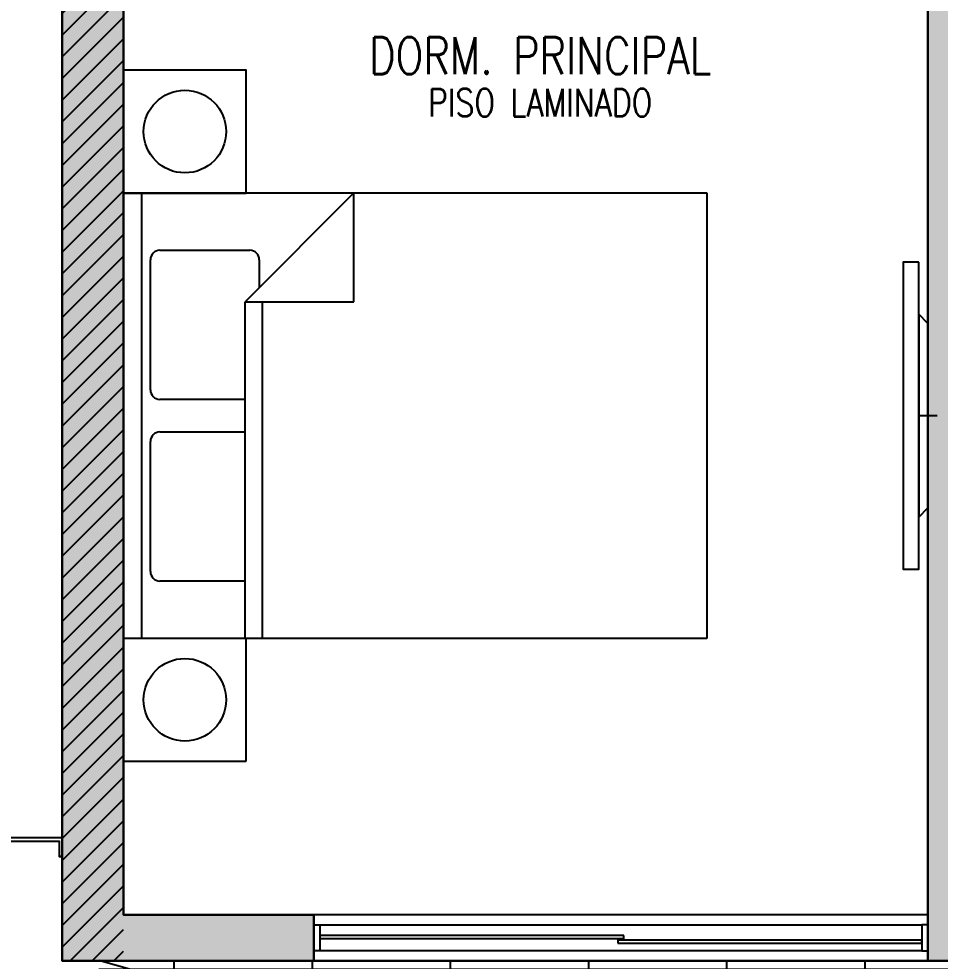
# Model space of a CAD drawing. Header units: millimetres. Extents: x 98 to 155, y -181 to 127.
# Drawn here: x 128.532 to 131.533, y 109.735 to 112.803 of the extents above; entities that cross this region are included whole.
import ezdxf
from ezdxf.enums import TextEntityAlignment as Align
from ezdxf.xclip import XClip

# ---------------------------------------------------------------- set-up
doc = ezdxf.new("R2010")
doc.units = ezdxf.units.MM
doc.header["$LTSCALE"] = 15
doc.header["$XCLIPFRAME"] = 2
for name, pattern in [('ACAD_ISO07W100', [3, 0, -3]), ('HIDDEN', [0.375, 0.25, -0.125]), ('HIDDEN2', [0.1875, 0.125, -0.0625]), ('X-REF_DP_Arquitectura$0$HIDDEN', [0.375, 0.25, -0.125])]:
    doc.linetypes.add(name, pattern=pattern)
doc.layers.get('0').update_dxf_attribs({"color": 250})
for name, color, linetype in [('A-HATCH', 250, 'Continuous'), ('A-MOBILIARIO', 250, 'Continuous'), ('A-MURO BAJO', 250, 'Continuous'), ('A-PROYECCIONES', 250, 'HIDDEN'), ('A-PROYECCIONES INT.', 250, 'HIDDEN2'), ('A-TEXTO-ACABADO PISO', 250, 'Continuous'), ('A_50_TextoAmbiente', 252, 'Continuous'), ('A_50_Vigas', 250, 'X-REF_DP_Arquitectura$0$HIDDEN'), ('A_60_HatchEstructuras', 250, 'Continuous'), ('DLP_MOBILIARIO FIJO', 250, 'Continuous'), ('MURO CF 60', 250, 'Continuous')]:
    doc.layers.add(name, color=color, linetype=linetype)
doc.layers.add('A-MUROS', color=252, linetype='Continuous', lineweight=30)
doc.layers.add('A_20_Estructuras', color=250, linetype='Continuous', lineweight=18)
doc.styles.add('R80', font='ARIALN.TTF', dxfattribs={"height": 2.03})
doc.styles.add('ROMANS', font='romans.shx', dxfattribs={"width": 0.8})

# ---------------------------------------------------------------- blocks, each defined once
blk = doc.blocks.new('A$C9f73720c')
at = {"layer": 'A-PROYECCIONES'}
blk.add_line((13.5078, 99.7161), (19.6076, 111.0576, 0), dxfattribs=at)
at = {"style": 'R80'}
for height, rotation, p in [(0.09, 0.009, (39.554, 141.0046, 0)), (0.09, 0.009, (45.7984, 139.3226, 0)), (0.09, 0.009, (50.4634, 135.3578, 0)), (0.09, 0.009, (41.9784, 129.0436, 0)), (0.09, 0.009, (37.8409, 128.6089, 0)), (0.09, 0.009, (35.483, 116.3582, 0)), (0.09, 0.009, (63.0395, 116.3253, 0)), (0.09, 0.009, (38.5607, 113.6321, 0)), (0.09, 0.009, (45.1292, 84.3757, 0)), (0.09, 0.009, (43.9111, 83.9335, 0)), (0.09, 0.009, (43.1485, 83.401, 0)), (0.09, 0.009, (28.0067, 80.1071, 0)), (0.09, 0.009, (44.3753, 79.9046, 0)), (0.09, 0.009, (55.151, 79.2173, 0)), (0.09, 0.009, (38.2608, 76.0049)), (0.09, 0.009, (39.0036, 75.5558)), (0.09, 0.009, (27.5137, 75.2133, 0)), (0.09, 0.009, (27.5137, 75.2133, 0)), (0.09, 0.009, (39.8519, 75.1543)), (0.09, 0.009, (25.3599, 70.2709, 0)), (0.09, 0.009, (32.1646, 69.192, 0)), (0.09, 0.009, (32.1646, 69.192, 0)), (0.09, 0.009, (26.9947, 68.6392, 0)), (0.09, 0.009, (59.8504, 67.3859, 0)), (0.09, 0.009, (24.839, 65.5107, 0)), (0.09, 0.009, (24.839, 65.5107, 0)), (0.09, 0.009, (33.5008, 60.261, 0)), (0.09, 0.009, (33.5008, 60.261, 0)), (0.09, 347.3908, (17.1069, 59.2726, 0)), (0.09, 0.009, (26.4708, 59.2035, 0)), (0.09, 0.009, (26.4708, 59.2035, 0)), (0.09, 0.009, (23.1216, 58.7685, 0)), (0.09, 0.009, (23.1216, 58.7685, 0)), (0.09, 0.009, (27.6632, 55.3959, 0)), (0.09, 0.009, (27.6632, 55.3959, 0)), (0.09, 0.009, (22.2239, 54.9818, 0)), (0.09, 0.009, (22.2239, 54.9818, 0)), (0.09, 0.009, (65.7174, 53.5803, 0)), (0.09, 0.009, (38.377, 51.7166, 0)), (0.09, 0.009, (38.377, 51.7166, 0)), (0.09, 0.009, (21.0294, 51.3767, 0)), (0.09, 0.009, (21.0294, 51.3767, 0)), (0.09, 0.009, (29.4091, 50.8876, 0)), (0.09, 0.009, (29.4091, 50.8876, 0)), (0.09, 0.009, (22.5184, 48.0808, 0)), (0.09, 0.009, (22.5184, 48.0808, 0)), (0.09, 0.009, (32.8305, 47.9478, 0)), (0.09, 0.009, (38.6414, 47.9238, 0)), (0.09, 1.5576, (45.5013, 47.0033, 0)), (0.09, 1.5576, (45.5013, 47.0033, 0)), (0.09, 1.5576, (42.9613, 45.8781, 0)), (0.09, 0.009, (31.2252, 43.4352, 0)), (0.09, 0.009, (31.2252, 43.4352, 0)), (0.09, 0.009, (24.8291, 43.3056, 0)), (0.09, 0.009, (24.8291, 43.3056, 0)), (0.09, 0.009, (28.8684, 42.6092, 0)), (0.09, 0.009, (28.8684, 42.6092, 0)), (0.09, 0.009, (46.0815, 42.4048, 0)), (0.09, 0.009, (19.0307, 42.0559, 0)), (0.09, 0.009, (19.0307, 42.0559, 0)), (0.09, 0.009, (70.9067, 41.0329, 0)), (0.09, 0.009, (22.7765, 38.7407, 0)), (0.09, 0.009, (22.7765, 38.7407, 0)), (0.09, 0.009, (17.8952, 37.4624, 0)), (0.09, 0.009, (17.8952, 37.4624, 0)), (0.09, 0.009, (25.8226, 33.2142, 0)), (0.09, 0.009, (21.5027, 31.2754, 0)), (0.1403, 0.009, (43.0178, 29.8778, 0)), (0.09, 0.009, (24.3978, 29.2659, 0)), (0.09, 0.009, (49.7565, 29.0287, 0)), (0.09, 0.009, (16.51, 28.4123, 0)), (0.09, 0.009, (16.51, 28.4123, 0)), (0.09, 0.009, (40.7946, 24.893, 0)), (0.09, 0.009, (18.1268, 23.6374, 0)), (0.09, 0.009, (20.346, 20.3291, 0)), (0.09, 0.009, (38.3365, 19.4632, 0)), (0.09, 0.009, (18.2869, 15.9828, 0)), (0.09, 0.009, (36.6694, 12.5977, 0)), (0.09, 337.7998, (24.7536, 11.2334, 0)), (0.09, 0.009, (33.5928, 10.3508, 0)), (0.09, 337.7998, (21.6109, 10.1247, 0)), (0.09, 337.7998, (16.5605, 9.5998, 0)), (0.09, 337.7998, (29.9414, 8.9534, 0)), (0.09, 337.7998, (31.6402, 7.9561, 0)), (0.09, 337.7998, (26.736, 7.7966, 0)), (0.09, 337.7998, (32.0288, 7.0232, 0)), (0.09, 0.009, (23.3239, 5.5763, 0)), (0.09, 0.009, (16.5347, 5.5678, 0)), (0.09, 0.009, (34.4718, 3.6379, 0))]:
    blk.add_attdef('N.P.T.+0.00', text='', height=height, rotation=rotation, dxfattribs=at).set_placement(p, align=Align.MIDDLE_CENTER)
for p in [(49.9263, 138.2431, 0), (56.6904, 136.252, 0), (60.5336, 135.5237, 0), (42.6322, 135.1839), (58.3591, 133.6514, 0), (46.2516, 126.9171), (67.6439, 125.1529), (62.2762, 107.4327), (41.3341, 103.0918, 0), (58.4477, 100.4887, -0.2526), (35.1548, 97.8545, 0), (58.3053, 94.9071, 0), (31.2618, 93.9445, 0), (38.1161, 91.318), (54.6279, 88.218, 0), (17.9393, 86.8861, 0), (34.7444, 85.6148, 0), (54.6869, 83.8861, 0), (35.5048, 81.4636, 0), (34.6534, 76.9929, 0), (59.6668, 73.2509), (40.4113, 65.8421, 0), (43.5611, 65.2125, 0), (64.4681, 61.3857), (43.9111, 51.4927, 0), (32.9744, 51.0828, 0), (48.0327, 50.0735, 0), (69.3242, 50.0814, 0), (52.9599, 39.4701, 0), (74.4159, 35.7467, 0)]:
    blk.add_attdef('N.P.T.+0.00', text='', height=0.2109, dxfattribs=at).set_placement(p, align=Align.MIDDLE_CENTER)
blk = doc.blocks.new('ESTRUC_P1')
at = {"layer": 'A_60_HatchEstructuras'}
h = blk.add_hatch(color=256, dxfattribs=at)
h.dxf.hatch_style = 1
h.paths.add_polyline_path([(25.5, -7.525), (24.15, -7.525), (24.15, -7.675), (25.35, -7.675), (25.35, -10.025), (23.15, -10.025), (23.15, -9.475), (22.7, -9.475), (22.7, -9.625), (23, -9.625), (23, -10.175), (25.35, -10.175), (25.35, -12.825), (22.7, -12.825), (22.7, -12.975), (25.5, -12.975)])
h.paths.add_polyline_path([(25.88, -9.1), (25.68, -9.1), (25.68, -13.375), (26.5, -13.375), (26.5, -13.225), (25.88, -13.225)])
h = blk.add_hatch(color=256, dxfattribs=at)
h.dxf.hatch_style = 1
h.paths.add_polyline_path([(28.65, -10.125), (30.25, -10.125), (30.25, -9.975), (28.5, -9.975), (28.5, -13.375), (29.85, -13.375), (29.85, -13.225), (28.65, -13.225)])
h.paths.add_polyline_path([(31.2, -9.975), (31.05, -9.975), (31.05, -13.375), (31.2, -13.375)])
h.paths.add_polyline_path([(33.75, -9.975), (32, -9.975), (32, -10.125), (33.6, -10.125), (33.6, -13.225), (32.4, -13.225), (32.4, -13.375), (33.75, -13.375)])
at = {"layer": 'A_20_Estructuras'}
for points in [[(25.88, -9.1), (25.68, -9.1), (25.68, -13.375), (26.5, -13.375), (26.5, -13.225), (25.88, -13.225)], [(28.65, -10.125), (30.25, -10.125), (30.25, -9.975), (28.5, -9.975), (28.5, -13.375), (29.85, -13.375), (29.85, -13.225), (28.65, -13.225)]]:
    blk.add_lwpolyline(points, close=True, dxfattribs=at)
at = {"layer": 'A_50_Vigas'}
blk.add_line((26.5, -13.375), (28.5, -13.375), dxfattribs=at)
blk = doc.blocks.new('CAMA 2PLAZAS C_VELADOR')
for p, q in [((-1.8499, 0), (-0.3999, 0)), ((-1.8499, -0.06), (-1.8499, 0)), ((-0.3999, 0), (-0.3999, -0.06))]:
    blk.add_line(p, q)
at = {"linetype": 'Continuous'}
for p, q in [((-1.8499, -0.06), (-0.3999, -0.06)), ((-1.8499, -1.9), (-1.8499, -0.06)), ((-0.3999, -0.06), (-0.3999, -1.9)), ((-1.6327, -0.0878), (-1.2086, -0.0878)), ((-1.0413, -0.0878), (-0.6172, -0.0878)), ((-1.6633, -0.3958), (-1.6633, -0.1184)), ((-1.1779, -0.1184), (-1.1779, -0.3958)), ((-1.0719, -0.3958), (-1.0719, -0.1184)), ((-0.5866, -0.1184), (-0.5866, -0.4118)), ((-1.8499, -0.396), (-0.7546, -0.396)), ((-0.3999, -0.7507), (-0.7546, -0.396)), ((-0.7546, -0.396), (-0.7546, -0.7507)), ((-0.7546, -0.452), (-1.8499, -0.452)), ((-0.6172, -0.4424), (-0.7082, -0.4424)), ((-0.7546, -0.7507), (-0.3999, -0.7507)), ((-0.3999, -1.9), (-1.8499, -1.9))]:
    blk.add_line(p, q, dxfattribs=at)
for points in [[(-2.2499, -0.4), (-1.8499, -0.4), (-1.8499, 0), (-2.2499, 0)], [(-0.4, -0.4), (0, -0.4), (0, 0), (-0.4, 0)]]:
    blk.add_lwpolyline(points, close=True)
for centre in [(-2.0499, -0.2), (-0.2, -0.2)]:
    blk.add_circle(centre, 0.1344)
for centre, start, end in [((-1.6327, -0.1184), 90, 180), ((-1.2086, -0.1184), 0, 90), ((-1.0413, -0.1184), 90, 180), ((-0.6172, -0.1184), 0, 90), ((-0.6172, -0.4118), 270, 0)]:
    blk.add_arc(centre, 0.0306, start, end, dxfattribs=at)
blk = doc.blocks.new('N.03')
blk.add_lwpolyline([(0.17, -0.0098), (0.17, -0.0598), (0.18, -0.0598), (0.18, 0.0002), (-0.05, 0), (-0.05, -0.01)], close=True)
at = {"layer": 'A-MUROS'}
blk.add_line((0.18, -0.4), (0.18, 5.45), dxfattribs=at)
blk = doc.blocks.new('A$C4BFA03A9')
for points in [[(0.06, -0.5), (0.11, -0.5), (0.11, 0.5), (0.06, 0.5)], [(0.03, -0.3), (0.06, -0.33), (0.06, 0.33), (0.03, 0.3)]]:
    blk.add_lwpolyline(points, close=True)
at = {"layer": 'A-PROYECCIONES INT.', "ltscale": 0.15}
blk.add_line((0.06, 0), (0, 0), dxfattribs=at)

msp = doc.modelspace()

# ---------------------------------------------------------------- hatches: boundary and pattern name
at = {"layer": 'A-HATCH'}
h = msp.add_hatch(dxfattribs=at)
h.set_pattern_fill('_USER', color=256, scale=0.45, angle=0.0019, double=1, pattern_type=0)
h.set_pattern_definition([(0.0018682055, (8040061.8799, 1567677.76186), (-1.4672852e-05, 0.44999999976), []), (90.0018682055, (8040061.8799, 1567677.76186), (-0.44999999976, -1.4672852e-05), [])])
h.paths.add_polyline_path([(141.1931, 106.4598), (130.5331, 106.4598), (130.5331, 106.7043), (129.9331, 106.7043), (129.9331, 106.4579), (128.7931, 106.4598), (128.7931, 109.7366), (136.7432, 109.7366), (136.7432, 109.9366), (139.5432, 109.9366), (139.5432, 109.2616), (141.1933, 109.2616)])

# ---------------------------------------------------------------- next in the draw order: block references
at = {"linetype": 'ACAD_ISO07W100', "ltscale": 5}
ref = msp.add_blockref('A$C9f73720c', (241.452, 114.8591), dxfattribs=dict(at, rotation=102.6156181418625))
XClip(ref).set_block_clipping_path([(22.1542253106, 140.4101169162), (10.3600901397, 87.7136669306), (29.6608346476, 83.3939150368), (41.4549698184, 136.0903650224)])

# ---------------------------------------------------------------- next in the draw order: linework, layer by layer
msp.add_lwpolyline([(128.6632, 110.1266), (128.6632, 110.0766), (128.6732, 110.0766), (128.6732, 110.1366), (128.4432, 110.1366), (128.4432, 110.1266)], close=True)
at = {"layer": 'A-MURO BAJO'}
for p, q in [((131.4932, 109.8866, 0), (129.4932, 109.8866, 0)), ((131.4932, 109.7366, 0), (129.4932, 109.7366, 0))]:
    msp.add_line(p, q, dxfattribs=at)
at = {"layer": 'A-MUROS'}
for p, q in [((131.4932, 109.7366), (131.4932, 113.1366)), ((129.4932, 109.8866), (129.4932, 109.7366)), ((131.4932, 109.7366), (132.8432, 109.7366))]:
    msp.add_line(p, q, dxfattribs=at)
msp.add_lwpolyline([(130.6432, 114.0366), (128.8732, 114.0366), (128.8732, 109.8866), (129.4932, 109.8866), (129.4932, 109.7366), (128.6732, 109.7366), (128.6732, 115.5866), (128.7732, 115.5866)], dxfattribs=at)
at = {"layer": 'DLP_MOBILIARIO FIJO'}
for p, q in [((129.5132, 109.8541, 0), (131.4732, 109.8541, 0)), ((131.4732, 109.7691, 0), (129.5132, 109.7691, 0))]:
    msp.add_line(p, q, dxfattribs=at)
at = {"layer": 'DLP_MOBILIARIO FIJO', "elevation": 0}
for points in [[(129.4932, 109.8541), (129.5132, 109.8541), (129.5132, 109.7691), (129.4932, 109.7691)], [(131.4932, 109.8541), (131.4732, 109.8541), (131.4732, 109.7691), (131.4932, 109.7691)], [(130.5032, 109.8191), (129.5132, 109.8191), (129.5132, 109.8091), (130.5032, 109.8091)], [(130.4832, 109.7941), (131.4732, 109.7941), (131.4732, 109.8041), (130.4832, 109.8041)]]:
    msp.add_lwpolyline(points, close=True, dxfattribs=at)

# ---------------------------------------------------------------- next in the draw order: block references
msp.add_blockref('ESTRUC_P1', (102.9932, 123.1113))
at = {"layer": 'A-MOBILIARIO', "extrusion": (4.49068e-08, 3.60286e-08, 1), "rotation": 90}
msp.add_blockref('CAMA 2PLAZAS C_VELADOR', (128.8732, 112.6364, 0), dxfattribs=at)
at = {"layer": 'A-MOBILIARIO', "rotation": 180}
msp.add_blockref('A$C4BFA03A9', (131.5232, 111.5115, 0), dxfattribs=at)

# ---------------------------------------------------------------- next in the draw order: texts
at = {"layer": 'A-TEXTO-ACABADO PISO', "insert": (130.2303, 112.5758), "char_height": 0.09, "attachment_point": 2, "rotation": 360, "style": 'ROMANS'}
msp.add_mtext_dynamic_manual_height_columns('PISO LAMINADO', width=1.20225, gutter_width=12.5, heights=[0], dxfattribs=at)
at = {"layer": 'A_50_TextoAmbiente', "style": 'ROMANS', "width": 0.8}
msp.add_text('DORM. PRINCIPAL', height=0.12, dxfattribs=at).set_placement((130.2305, 112.6236), align=Align.CENTER)

# ---------------------------------------------------------------- next in the draw order: block references
msp.add_blockref('N.03', (128.4932, 110.1366))

# ---------------------------------------------------------------- next in the draw order: hatches: boundary and pattern name
at = {"layer": 'MURO CF 60'}
h = msp.add_hatch(dxfattribs=at)
h.set_pattern_fill('_USER', color=256, scale=0.05, angle=45, pattern_type=0)
h.set_pattern_definition([(45, (128.673205, 65.58629), (-0.03535534, 0.03535534), [])])
h.paths.add_polyline_path([(128.6738, 118.3367), (128.8732, 118.3367), (128.8732, 122.6365), (128.6738, 122.6365)])
h.paths.add_polyline_path([(128.8732, 115.4365), (128.6735, 115.4365), (128.6735, 109.7365), (128.8732, 109.7365)])

# ---------------------------------------------------------------- next in the draw order: linework, layer by layer
at = {"layer": 'A-MUROS'}
msp.add_line((129.4932, 109.7366), (128.6732, 109.7366), dxfattribs=at)

doc.saveas('drawing.dxf')
